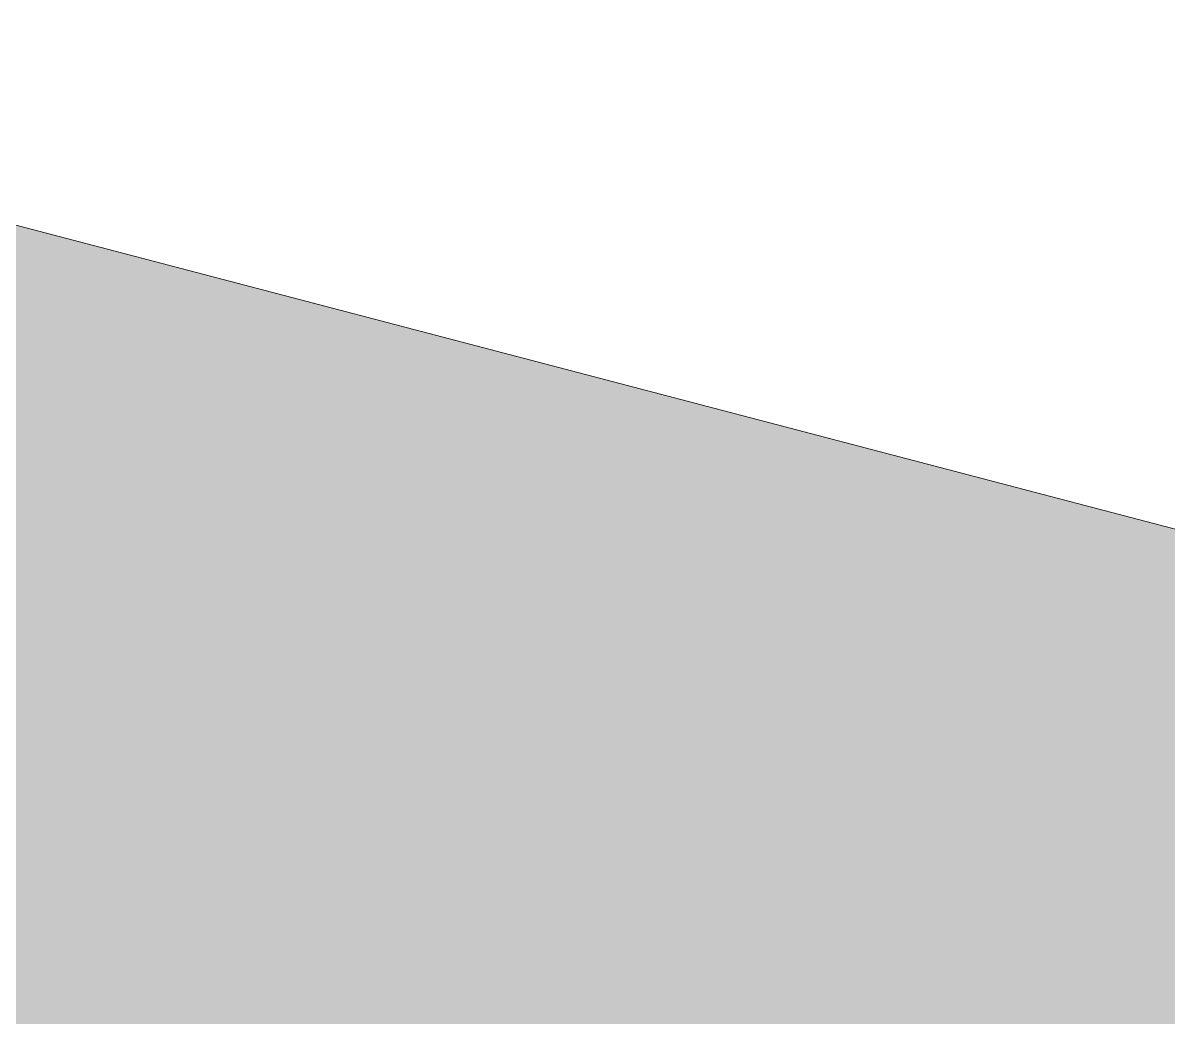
# Model space of a CAD drawing. Header units: metres. Extents: x 431006 to 434411, y 2469261 to 2473208.
# Drawn here: x 432257.94 to 432264.67, y 2471085.88 to 2471091.73 of the extents above; entities that cross this region are included whole.
import ezdxf

# ---------------------------------------------------------------- set-up
doc = ezdxf.new("R2010")
doc.units = ezdxf.units.M
doc.header["$MEASUREMENT"] = 0
doc.layers.add('ranh gioi thuc vat-ks', color=8, linetype='RAO_T_VAT', lineweight=18)
doc.layers.add('thuc vat-ks', color=8, linetype='Continuous', lineweight=18)
doc.linetypes.add('RAO_T_VAT', pattern='A,0,[133,ltypeshp.shx,S=0.34,R=0,X=-0.17,Y=0],-2,[133,ltypeshp.shx,S=0.08,R=0,X=0,Y=0],-1.5,[133,ltypeshp.shx,S=0.08,R=0,X=0,Y=0],-1.5,[133,ltypeshp.shx,S=0.08,R=0,X=0,Y=0],-2', length=7)

msp = doc.modelspace()

# ---------------------------------------------------------------- hatches: boundary and pattern name
at = {"layer": 'thuc vat-ks'}
h = msp.add_hatch(dxfattribs=at)
h.set_pattern_fill('217B', color=9, scale=20, style=0, pattern_type=2)
h.set_pattern_definition([(0, (14.8, 7.6), (0, 20), [0, -20]), (0, (14.76, 7.848), (0, 20), [0, -20]), (0, (14.648, 8.07), (0, 20), [0, -20]), (0, (14.47, 8.248), (0, 20), [0, -20]), (0, (14.248, 8.36), (0, 20), [0, -20]), (0, (14, 8.4), (0, 20), [0, -20]), (0, (13.752, 8.36), (0, 20), [0, -20]), (0, (13.53, 8.248), (0, 20), [0, -20]), (0, (13.352, 8.07), (0, 20), [0, -20]), (0, (13.24, 7.848), (0, 20), [0, -20]), (0, (13.2, 7.6), (0, 20), [0, -20]), (0, (13.24, 7.352), (0, 20), [0, -20]), (0, (13.352, 7.13), (0, 20), [0, -20]), (0, (13.53, 6.952), (0, 20), [0, -20]), (0, (13.752, 6.84), (0, 20), [0, -20]), (0, (14, 6.8), (0, 20), [0, -20]), (0, (14.248, 6.84), (0, 20), [0, -20]), (0, (14.47, 6.952), (0, 20), [0, -20]), (0, (14.648, 7.13), (0, 20), [0, -20]), (0, (14.76, 7.352), (0, 20), [0, -20]), (0, (6.76, 15.352), (0, 20), [0, -20]), (0, (6.648, 15.13), (0, 20), [0, -20]), (0, (6.47, 14.952), (0, 20), [0, -20]), (0, (6.248, 14.84), (0, 20), [0, -20]), (0, (6, 14.8), (0, 20), [0, -20]), (0, (5.752, 14.84), (0, 20), [0, -20]), (0, (5.53, 14.952), (0, 20), [0, -20]), (0, (5.352, 15.13), (0, 20), [0, -20]), (0, (5.24, 15.352), (0, 20), [0, -20]), (0, (5.2, 15.6), (0, 20), [0, -20]), (0, (5.24, 15.848), (0, 20), [0, -20]), (0, (5.352, 16.07), (0, 20), [0, -20]), (0, (5.53, 16.248), (0, 20), [0, -20]), (0, (5.752, 16.36), (0, 20), [0, -20]), (0, (6, 16.4), (0, 20), [0, -20]), (0, (6.248, 16.36), (0, 20), [0, -20]), (0, (6.47, 16.248), (0, 20), [0, -20]), (0, (6.648, 16.07), (0, 20), [0, -20]), (0, (6.76, 15.848), (0, 20), [0, -20]), (0, (6.8, 15.6), (0, 20), [0, -20]), (0, (14, 4), (0, 20), [1.086, -18.914]), (0, (6, 12), (0, 20), [1.086, -18.914]), (90, (14, 4), (-20, 1e-15), [2.8, -17.2]), (90, (6, 12), (-20, 1e-15), [2.8, -17.2])])
edge = h.paths.add_edge_path()
edge.add_line((432575.4574, 2470747.9368), (432578.4542, 2470760.2086))
edge.add_line((432578.4542, 2470760.2086), (432590.3288, 2470811.1744))
edge.add_line((432590.3288, 2470811.1744), (432595.7966, 2470826.0521))
edge.add_line((432595.7966, 2470826.0521), (432582.6383, 2470882.1465))
edge.add_line((432582.6383, 2470882.1465), (432561.7649, 2470924.6164))
edge.add_line((432561.7649, 2470924.6164), (432540.5832, 2470952.5033))
edge.add_line((432540.5832, 2470952.5033), (432512.0055, 2470982.4445))
edge.add_line((432512.0055, 2470982.4445), (432503.6612, 2470994.9455))
edge.add_line((432503.6612, 2470994.9455), (432507.5124, 2471000.3947))
edge.add_line((432507.5124, 2471000.3947), (432535.4337, 2470999.1125))
edge.add_line((432535.4337, 2470999.1125), (432583.8949, 2470965.4558))
edge.add_line((432583.8949, 2470965.4558), (432610.2115, 2470951.3521))
edge.add_line((432610.2115, 2470951.3521), (432623.6907, 2470947.8262))
edge.add_line((432623.6907, 2470947.8262), (432634.2816, 2470956.8013))
edge.add_line((432634.2816, 2470956.8013), (432632.6769, 2470968.3407))
edge.add_line((432632.6769, 2470968.3407), (432599.9416, 2470983.7266))
edge.add_line((432599.9416, 2470983.7266), (432557.2573, 2471004.2411))
edge.add_line((432557.2573, 2471004.2411), (432524.4949, 2471038.6466))
edge.add_line((432524.4949, 2471038.6466), (432470.8836, 2471087.7446))
edge.add_line((432470.8836, 2471087.7446), (432456.1206, 2471091.9116))
edge.add_line((432456.1206, 2471091.9116), (432424.888, 2471086.7875))
edge.add_line((432424.888, 2471086.7875), (432396.6457, 2471094.801))
edge.add_line((432396.6457, 2471094.801), (432381.2409, 2471097.3653))
edge.add_line((432381.2409, 2471097.3653), (432364.8732, 2471084.8643))
edge.add_line((432364.8732, 2471084.8643), (432348.5055, 2471068.5167))
edge.add_line((432348.5055, 2471068.5167), (432326.0401, 2471068.5167))
edge.add_line((432326.0401, 2471068.5167), (432292.9838, 2471081.3383))
edge.add_line((432292.9838, 2471081.3383), (432248.9206, 2471092.8913))
edge.add_line((432248.9206, 2471092.8913), (432225.1714, 2471096.0967))
edge.add_line((432225.1714, 2471096.0967), (432214.5805, 2471091.2886))
edge.add_line((432214.5805, 2471091.2886), (432213.7325, 2471062.4734))
edge.add_line((432213.7325, 2471062.4734), (432205.657, 2470934.7023))

# ---------------------------------------------------------------- linework, layer by layer
at = {"layer": 'ranh gioi thuc vat-ks', "color": 9, "lineweight": 0, "ltscale": 3}
msp.add_lwpolyline([(432599.9416, 2470983.7266), (432557.2573, 2471004.2411), (432524.4949, 2471038.6466), (432470.8836, 2471087.7446), (432456.1206, 2471091.9116), (432424.888, 2471086.7875), (432396.6457, 2471094.801), (432381.2409, 2471097.3653), (432364.8732, 2471084.8643), (432348.5055, 2471068.5167), (432326.0401, 2471068.5167), (432292.9838, 2471081.3383), (432248.9206, 2471092.8913), (432225.1714, 2471096.0967), (432214.5805, 2471091.2886), (432213.7325, 2471062.4734), (432205.657, 2470934.7023)], dxfattribs=at)

doc.saveas('drawing.dxf')
